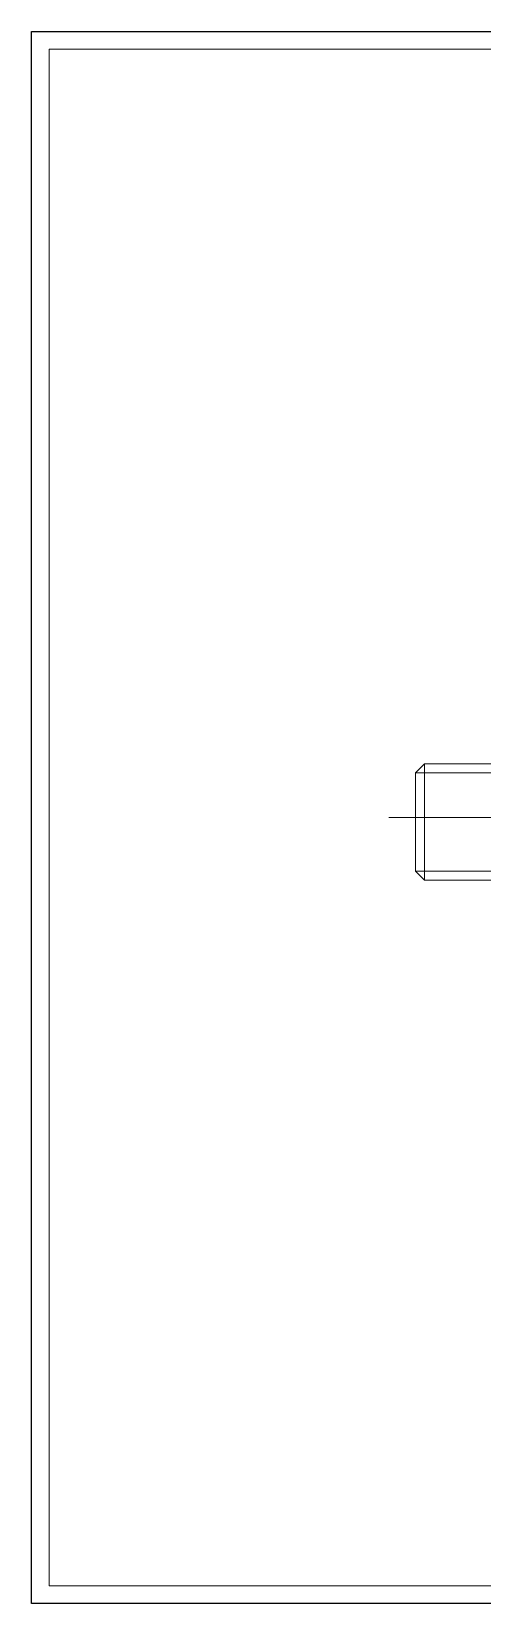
# Model space of a CAD drawing. Header units: metres. Extents: x 529718 to 530598, y 2673304 to 2673482.
# Drawn here: x 530182.6639 to 530182.7337, y 2673372.4632 to 2673372.7066 of the extents above; entities that cross this region are included whole.
import ezdxf

# ---------------------------------------------------------------- set-up
doc = ezdxf.new("R2010")
doc.units = ezdxf.units.M
doc.layers.add('IDT', color=7, linetype='Continuous')

# ---------------------------------------------------------------- blocks, each defined once
blk = doc.blocks.new('IDT')
at = {"layer": 'IDT', "color": 0, "lineweight": 25}
for p, q in [((16.5689, 14.19978), (16.8234, 14.19978)), ((16.8234, 14.19978), (16.8234, 13.95635)), ((16.8234, 13.95635), (16.5689, 13.95635))]:
    blk.add_line(p, q, dxfattribs=at)
at = {"layer": 'IDT', "color": 0, "lineweight": 13}
for p, q in [((16.5689, 14.19702), (16.82064, 14.19702)), ((16.82064, 14.19702), (16.82064, 13.95912)), ((16.82064, 13.95912), (16.5689, 13.95912))]:
    blk.add_line(p, q, dxfattribs=at)
at = {"layer": 'IDT', "color": 0, "lineweight": 15}
for p, q in [((16.71828, 14.08775), (16.76254, 14.08775)), ((16.76254, 14.06977), (16.76254, 14.08775)), ((16.76254, 14.08775), (16.76393, 14.08637)), ((16.76393, 14.08637), (16.76393, 14.07115)), ((16.76393, 14.07115), (16.76254, 14.06977)), ((16.71828, 14.06977), (16.76254, 14.06977))]:
    blk.add_line(p, q, dxfattribs=at)
at = {"layer": 'IDT', "color": 0, "lineweight": 5}
for p, q in [((16.71828, 14.08637), (16.76393, 14.08637)), ((16.4458, 14.07807), (16.76808, 14.07807)), ((16.71828, 14.07115), (16.76393, 14.07115))]:
    blk.add_line(p, q, dxfattribs=at)

msp = doc.modelspace()

# ---------------------------------------------------------------- block references
at = {"layer": 'IDT', "color": 8, "rotation": 180}
msp.add_blockref('IDT', (530199.48728, 2673386.66297), dxfattribs=at)

doc.saveas('drawing.dxf')
